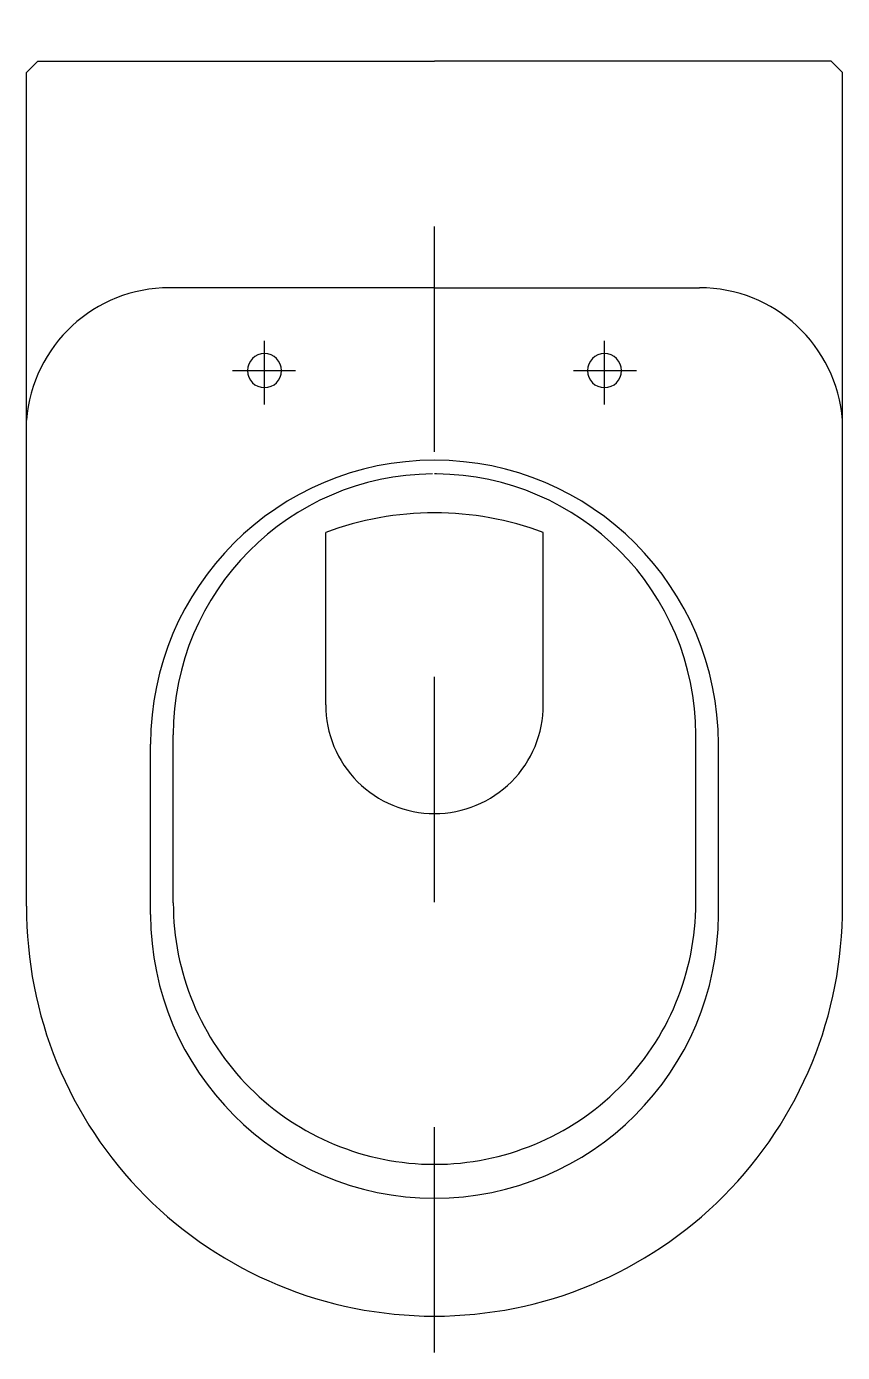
# Model space of a CAD drawing. Extents: x -698.254 to -697.892, y 642.4 to 642.989.
import ezdxf

# ---------------------------------------------------------------- set-up
doc = ezdxf.new("R2010")
doc.units = 0
doc.header["$LTSCALE"] = 0.281722
doc.header["$MEASUREMENT"] = 0
doc.linetypes.add('AXES', pattern=[0.54, 0.3, -0.08, 0.08, -0.08])
doc.linetypes.add('CONTINU', pattern=[0])
doc.layers.get('0').update_dxf_attribs({"linetype": 'CONTINUOUS'})
doc.layers.add('DECA_EIXOS', color=5, linetype='AXES')

msp = doc.modelspace()

# ---------------------------------------------------------------- linework, layer by layer
at = {"linetype": 'CONTINUOUS'}
for p, q in [((-698.25417, 642.96881), (-698.24914, 642.97384)), ((-698.24914, 642.97384), (-698.07306, 642.97384)), ((-697.89699, 642.97384), (-698.07306, 642.97384)), ((-697.89196, 642.96881), (-697.89699, 642.97384)), ((-698.25417, 642.59857), (-698.25417, 642.96881)), ((-697.89196, 642.59857), (-697.89196, 642.96881))]:
    msp.add_line(p, q, dxfattribs=at)
at = {"linetype": 'CONTINU'}
for p, q in [((-698.07306, 642.87322), (-698.19069, 642.87322)), ((-698.07306, 642.87322), (-697.95544, 642.87322)), ((-698.12136, 642.68804), (-698.12136, 642.76455)), ((-698.02477, 642.68804), (-698.02477, 642.76455)), ((-698.19909, 642.59495), (-698.19909, 642.67062)), ((-698.18903, 642.60002), (-698.18903, 642.67463)), ((-697.9571, 642.60002), (-697.9571, 642.67463)), ((-697.94703, 642.59495), (-697.94703, 642.67062))]:
    msp.add_line(p, q, dxfattribs=at)
for centre, radius, start, end in [((-698.19069, 642.80956), 0.06367, 90, 175.63513), ((-697.95544, 642.80956), 0.06367, 4.36487, 90), ((-698.14853, 642.83642), 0.00755, 90, 270), ((-698.14853, 642.83642), 0.00755, 270, 90), ((-697.9976, 642.83642), 0.00755, 90, 270), ((-697.9976, 642.83642), 0.00755, 270, 90), ((-698.07306, 642.67062), 0.12603, 90, 179.99989), ((-698.07306, 642.67062), 0.12603, 0.00011, 90), ((-698.07312, 642.67463), 0.11591, 90.42971, 180.00004), ((-698.07308, 642.66477), 0.12577, 89.57002, 89.99343), ((-698.073, 642.67463), 0.11591, 359.99996, 89.57029), ((-698.07306, 642.63545), 0.13784, 90, 110.5097), ((-698.07306, 642.63545), 0.13784, 69.4903, 90), ((-698.07306, 642.68804), 0.0483, 179.9999, 270), ((-698.07306, 642.68804), 0.0483, 270, 0.0001), ((-698.07302, 642.59998), 0.11601, 179.9767, 269.98013), ((-698.0731, 642.59998), 0.11601, 270.01987, 0.0233), ((-698.07306, 642.59495), 0.12603, 180.00001, 270), ((-698.07306, 642.59495), 0.12603, 270, 359.99999)]:
    msp.add_arc(centre, radius, start, end, dxfattribs=at)
at = {"linetype": 'CONTINUOUS'}
for centre, start, end in [((-698.07307, 642.59766), 179.70394, 270.00144), ((-698.07307, 642.59766), 179.70395, 179.71379), ((-698.07306, 642.59766), 269.99856, 0.29606), ((-698.07306, 642.59766), 0.28621, 0.29605)]:
    msp.add_arc(centre, 0.1811, start, end, dxfattribs=at)
at = {"layer": 'DECA_EIXOS'}
for p, q in [((-698.07306, 642.40042), (-698.07306, 642.98924)), ((-698.14853, 642.82138), (-698.14853, 642.84973)), ((-697.9976, 642.82138), (-697.9976, 642.84973)), ((-698.16278, 642.83642), (-698.13479, 642.83642)), ((-698.01134, 642.83642), (-697.98335, 642.83642))]:
    msp.add_line(p, q, dxfattribs=at)

doc.saveas('drawing.dxf')
